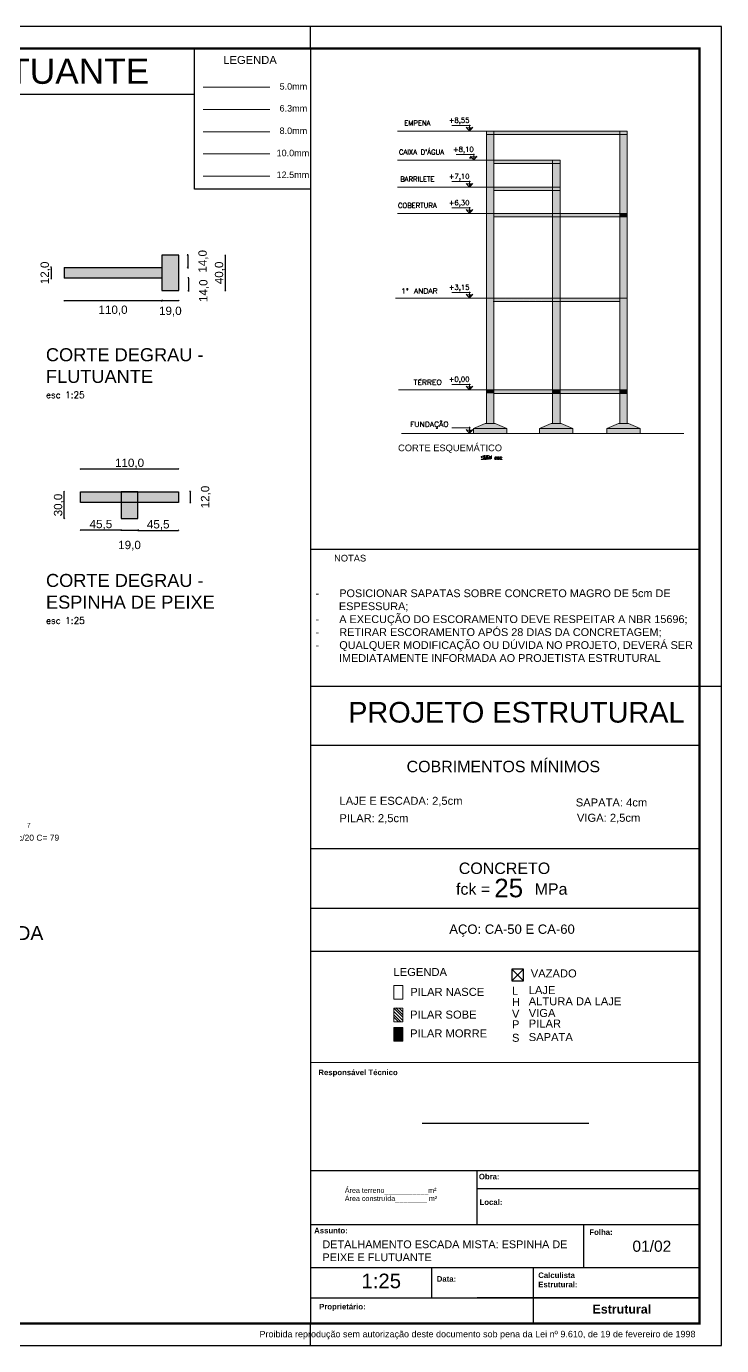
# Model space of a CAD drawing. Header units: millimetres. Extents: x 347 to 1066, y -69 to -9.
# Drawn here: x 580.4 to 611.7, y -68.2 to -8.8 of the extents above; entities that cross this region are included whole.
import ezdxf

# ---------------------------------------------------------------- set-up
doc = ezdxf.new("R2010")
doc.units = ezdxf.units.MM
for name, color, linetype, lineweight in [('ARM_LONGITUDINAL_Ø10', 33, 'Continuous', 9), ('ARM_LONGITUDINAL_Ø12_5', 34, 'Continuous', 9), ('ARM_LONGITUDINAL_Ø6_3', 31, 'Continuous', 9), ('ARM_LONGITUDINAL_Ø8', 32, 'Continuous', 9), ('ARM_TRANSVERSAL_Ø5', 120, 'Continuous', 9), ('G-ANNO-TEXT', 231, 'Continuous', 30)]:
    doc.layers.add(name, color=color, linetype=linetype, lineweight=lineweight)
for name, color, linetype in [('ARQ-FOLHA', 7, 'Continuous'), ('ARQ-TEXTO4', 1, 'Continuous'), ('Camada 1', 7, 'Continuous'), ('COTA CYPE', 31, 'Continuous'), ('PDF_0', 1, 'Continuous'), ('PDF_1', 7, 'Continuous'), ('PDF_3', 7, 'Continuous'), ('PDF_ARQ-NIVEL', 7, 'Continuous'), ('PDF_ARQ-TEXTO3', 7, 'Continuous'), ('PDF_ARQ-TEXTO4', 7, 'Continuous'), ('PDF_PILAR_BETAO', 7, 'Continuous'), ('PDF_REF_REFERENCIAS', 7, 'Continuous'), ('PDF_Text', 7, 'Continuous')]:
    doc.layers.add(name, color=color, linetype=linetype)
doc.styles.add('ARIAL', font='arial.ttf')
doc.styles.add('Arial_1', font='arial.ttf')
doc.styles.add('Arial_2', font='arial.ttf', dxfattribs={"height": 5})
doc.styles.add('Arial_3', font='arial.ttf', dxfattribs={"height": 2.3})
doc.styles.add('Arial_B', font='arialbd.ttf', dxfattribs={"height": 2.5})
doc.styles.add('Arial_B_1', font='arialbd.ttf', dxfattribs={"height": 4})
doc.styles.add('PDF Arial', font='arial.ttf')
doc.styles.add('ROMANS', font='romans.shx')
doc.styles.get("Standard").update_dxf_attribs({"font": 'arial.ttf'})
doc.styles.add('TQS_ARIAL', font='arial.ttf')
doc.dimstyles.new('Copy of 1-50', dxfattribs={"dimscale": 0.05, "dimtxt": 7.5, "dimasz": 0.8, "dimexe": 0.1, "dimexo": 0.2, "dimgap": 0.3, "dimtad": 1, "dimdec": 1, "dimlfac": 25, "dimzin": 1, "dimtxsty": 'Standard', "dimblk": 'OBLIQUE', "dimcen": 10, "dimdle": 0.1, "dimclrd": 7, "dimclre": 8, "dimclrt": 256, "dimadec": 0, "dimazin": 2, "dimtfac": 1, "dimtdec": 1, "dimtmove": 2, "dimatfit": 0, "dimldrblk": 'OBLIQUE', "dimfxl": 0, "dimlwd": -1, "dimlwe": -1, "dimarcsym": 0})

# ---------------------------------------------------------------- blocks, each defined once
blk = doc.blocks.new('FOLHA A1')
at = {"layer": 'ARQ-FOLHA'}
for p, q in [((841, 0), (0, 0)), ((656, -10), (656, 0)), ((841, -594), (841, 0)), ((831, -297), (841, -297)), ((656, -594), (656, -584)), ((0, -594), (841, -594))]:
    blk.add_line(p, q, dxfattribs=at)
at = {"layer": 'ARQ-FOLHA', "const_width": 1}
blk.add_lwpolyline([(25, -10), (25, -584), (831, -584), (831, -10), (25, -10)], dxfattribs=at)
blk = doc.blocks.new('_OBLIQUE')
at = {"color": 0, "linetype": 'ByBlock'}
blk.add_line((-0.5, -0.5), (0.5, 0.5), dxfattribs=at)
blk = doc.blocks.new('*D376')
at = {"layer": 'COTA CYPE', "color": 8}
for p, q in [((589.325, -19.075), (589.334, -19.075)), ((589.325, -20.675), (589.334, -20.675))]:
    blk.add_line(p, q, dxfattribs=at)
at = {"layer": 'COTA CYPE', "color": 7}
blk.add_line((589.329, -19.07), (589.329, -20.68), dxfattribs=at)
at = {"layer": 'Defpoints', "color": 0}
for p in [(587.243, -19.075), (587.243, -20.675), (589.329, -20.675)]:
    blk.add_point(p, dxfattribs=at)
at = {"layer": 'COTA CYPE', "color": 7, "xscale": 0.04000000000000001, "yscale": 0.04000000000000001, "zscale": 0.04000000000000001}
for p, rotation in [((589.329, -19.075), 90), ((589.329, -20.675), 270)]:
    blk.add_blockref('_OBLIQUE', p, dxfattribs=dict(at, rotation=rotation))
at = {"layer": 'COTA CYPE', "insert": (589.089, -19.875), "char_height": 0.375, "attachment_point": 5, "rotation": 90}
blk.add_mtext('40,0', dxfattribs=at)
blk = doc.blocks.new('*D377')
at = {"layer": 'COTA CYPE', "color": 7}
blk.add_line((586.478, -21.119), (587.248, -21.119), dxfattribs=at)
at = {"layer": 'COTA CYPE', "color": 8}
for p, q in [((586.483, -21.115), (586.483, -21.124)), ((587.243, -21.115), (587.243, -21.124))]:
    blk.add_line(p, q, dxfattribs=at)
at = {"layer": 'Defpoints', "color": 0}
for p in [(586.483, -20.675), (587.243, -20.675), (587.243, -21.119)]:
    blk.add_point(p, dxfattribs=at)
at = {"layer": 'COTA CYPE', "color": 7, "xscale": 0.04000000000000001, "yscale": 0.04000000000000001, "zscale": 0.04000000000000001, "rotation": 180}
blk.add_blockref('_OBLIQUE', (586.483, -21.119), dxfattribs=at)
at = {"layer": 'COTA CYPE', "color": 7, "xscale": 0.04000000000000001, "yscale": 0.04000000000000001, "zscale": 0.04000000000000001}
blk.add_blockref('_OBLIQUE', (587.243, -21.119), dxfattribs=at)
at = {"layer": 'COTA CYPE', "insert": (586.863, -21.617), "char_height": 0.375, "attachment_point": 5}
blk.add_mtext('19,0', dxfattribs=at)
blk = doc.blocks.new('*D378')
at = {"layer": 'COTA CYPE', "color": 7}
for p, q in [((581.496, -19.635), (581.496, -19.595)), ((581.496, -19.635), (581.496, -20.115)), ((581.496, -20.115), (581.496, -20.155))]:
    blk.add_line(p, q, dxfattribs=at)
at = {"layer": 'COTA CYPE', "color": 8}
for p, q in [((581.5, -19.635), (581.491, -19.635)), ((581.5, -20.115), (581.491, -20.115))]:
    blk.add_line(p, q, dxfattribs=at)
at = {"layer": 'Defpoints', "color": 0}
for p in [(581.496, -20.115), (582.083, -19.635), (582.083, -20.115)]:
    blk.add_point(p, dxfattribs=at)
at = {"layer": 'COTA CYPE', "color": 7, "xscale": 0.04000000000000001, "yscale": 0.04000000000000001, "zscale": 0.04000000000000001}
for p, rotation in [((581.496, -19.635), 270), ((581.496, -20.115), 90)]:
    blk.add_blockref('_OBLIQUE', p, dxfattribs=dict(at, rotation=rotation))
at = {"layer": 'COTA CYPE', "insert": (581.243, -19.875), "char_height": 0.375, "attachment_point": 5, "rotation": 90}
blk.add_mtext('12,0', dxfattribs=at)
blk = doc.blocks.new('*D379')
at = {"layer": 'COTA CYPE', "color": 7}
blk.add_line((586.488, -21.131), (582.078, -21.131), dxfattribs=at)
at = {"layer": 'COTA CYPE', "color": 8}
for p, q in [((582.083, -21.127), (582.083, -21.136)), ((586.483, -21.127), (586.483, -21.136))]:
    blk.add_line(p, q, dxfattribs=at)
at = {"layer": 'Defpoints', "color": 0}
for p in [(582.083, -20.115), (586.483, -20.675), (582.083, -21.131)]:
    blk.add_point(p, dxfattribs=at)
at = {"layer": 'COTA CYPE', "color": 7, "xscale": 0.04000000000000001, "yscale": 0.04000000000000001, "zscale": 0.04000000000000001, "rotation": 180}
blk.add_blockref('_OBLIQUE', (582.083, -21.131), dxfattribs=at)
at = {"layer": 'COTA CYPE', "color": 7, "xscale": 0.04000000000000001, "yscale": 0.04000000000000001, "zscale": 0.04000000000000001}
blk.add_blockref('_OBLIQUE', (586.483, -21.131), dxfattribs=at)
at = {"layer": 'COTA CYPE', "insert": (584.283, -21.569), "char_height": 0.375, "attachment_point": 5}
blk.add_mtext('110,0', dxfattribs=at)
blk = doc.blocks.new('*D380')
at = {"layer": 'COTA CYPE', "color": 8}
for p, q in [((587.64, -19.075), (587.649, -19.075)), ((587.64, -19.635), (587.649, -19.635))]:
    blk.add_line(p, q, dxfattribs=at)
at = {"layer": 'COTA CYPE', "color": 7}
for p, q in [((587.644, -19.075), (587.644, -19.035)), ((587.644, -19.075), (587.644, -19.635)), ((587.644, -19.635), (587.644, -19.675))]:
    blk.add_line(p, q, dxfattribs=at)
at = {"layer": 'Defpoints', "color": 0}
for p in [(586.483, -19.075), (586.483, -19.635), (587.644, -19.635)]:
    blk.add_point(p, dxfattribs=at)
at = {"layer": 'COTA CYPE', "color": 7, "xscale": 0.04000000000000001, "yscale": 0.04000000000000001, "zscale": 0.04000000000000001}
for p, rotation in [((587.644, -19.075), 270), ((587.644, -19.635), 90)]:
    blk.add_blockref('_OBLIQUE', p, dxfattribs=dict(at, rotation=rotation))
at = {"layer": 'COTA CYPE', "insert": (588.348, -19.355), "char_height": 0.375, "attachment_point": 5, "rotation": 90}
blk.add_mtext('14,0', dxfattribs=at)
blk = doc.blocks.new('*D381')
at = {"layer": 'COTA CYPE', "color": 8}
for p, q in [((587.676, -20.115), (587.685, -20.115)), ((587.676, -20.675), (587.685, -20.675))]:
    blk.add_line(p, q, dxfattribs=at)
at = {"layer": 'COTA CYPE', "color": 7}
for p, q in [((587.68, -20.115), (587.68, -20.075)), ((587.68, -20.115), (587.68, -20.675)), ((587.68, -20.675), (587.68, -20.715))]:
    blk.add_line(p, q, dxfattribs=at)
at = {"layer": 'Defpoints', "color": 0}
for p in [(586.483, -20.115), (586.483, -20.675), (587.68, -20.675)]:
    blk.add_point(p, dxfattribs=at)
at = {"layer": 'COTA CYPE', "color": 7, "xscale": 0.04000000000000001, "yscale": 0.04000000000000001, "zscale": 0.04000000000000001}
for p, rotation in [((587.68, -20.115), 270), ((587.68, -20.675), 90)]:
    blk.add_blockref('_OBLIQUE', p, dxfattribs=dict(at, rotation=rotation))
at = {"layer": 'COTA CYPE', "insert": (588.383, -20.68), "char_height": 0.375, "attachment_point": 5, "rotation": 90}
blk.add_mtext('14,0', dxfattribs=at)
blk = doc.blocks.new('*D382')
at = {"layer": 'COTA CYPE', "color": 7}
blk.add_line((582.821, -28.703), (587.231, -28.703), dxfattribs=at)
at = {"layer": 'COTA CYPE', "color": 8}
for p, q in [((582.826, -28.707), (582.826, -28.698)), ((587.226, -28.707), (587.226, -28.698))]:
    blk.add_line(p, q, dxfattribs=at)
at = {"layer": 'Defpoints', "color": 0}
for p in [(587.226, -28.703), (582.826, -29.727), (587.226, -29.727)]:
    blk.add_point(p, dxfattribs=at)
at = {"layer": 'COTA CYPE', "color": 7, "xscale": 0.04000000000000001, "yscale": 0.04000000000000001, "zscale": 0.04000000000000001, "rotation": 180}
blk.add_blockref('_OBLIQUE', (582.826, -28.703), dxfattribs=at)
at = {"layer": 'COTA CYPE', "color": 7, "xscale": 0.04000000000000001, "yscale": 0.04000000000000001, "zscale": 0.04000000000000001}
blk.add_blockref('_OBLIQUE', (587.226, -28.703), dxfattribs=at)
at = {"layer": 'COTA CYPE', "insert": (585.026, -28.463), "char_height": 0.375, "attachment_point": 5}
blk.add_mtext('110,0', dxfattribs=at)
blk = doc.blocks.new('*D383')
at = {"layer": 'COTA CYPE', "color": 7}
for p, q in [((587.759, -29.727), (587.759, -29.687)), ((587.759, -29.727), (587.759, -30.207)), ((587.759, -30.207), (587.759, -30.247))]:
    blk.add_line(p, q, dxfattribs=at)
at = {"layer": 'COTA CYPE', "color": 8}
for p, q in [((587.755, -29.727), (587.764, -29.727)), ((587.755, -30.207), (587.764, -30.207))]:
    blk.add_line(p, q, dxfattribs=at)
at = {"layer": 'Defpoints', "color": 0}
for p in [(587.226, -29.727), (587.226, -30.207), (587.759, -30.207)]:
    blk.add_point(p, dxfattribs=at)
at = {"layer": 'COTA CYPE', "color": 7, "xscale": 0.04000000000000001, "yscale": 0.04000000000000001, "zscale": 0.04000000000000001}
for p, rotation in [((587.759, -29.727), 270), ((587.759, -30.207), 90)]:
    blk.add_blockref('_OBLIQUE', p, dxfattribs=dict(at, rotation=rotation))
at = {"layer": 'COTA CYPE', "insert": (588.462, -29.967), "char_height": 0.375, "attachment_point": 5, "rotation": 90}
blk.add_mtext('12,0', dxfattribs=at)
blk = doc.blocks.new('*D384')
at = {"layer": 'COTA CYPE', "color": 8}
for p, q in [((582.087, -29.727), (582.078, -29.727)), ((582.087, -30.927), (582.078, -30.927))]:
    blk.add_line(p, q, dxfattribs=at)
at = {"layer": 'COTA CYPE', "color": 7}
blk.add_line((582.083, -30.932), (582.083, -29.722), dxfattribs=at)
at = {"layer": 'Defpoints', "color": 0}
for p in [(582.083, -29.727), (584.646, -29.727), (584.646, -30.927)]:
    blk.add_point(p, dxfattribs=at)
at = {"layer": 'COTA CYPE', "color": 7, "xscale": 0.04000000000000001, "yscale": 0.04000000000000001, "zscale": 0.04000000000000001}
for p, rotation in [((582.083, -29.727), 90), ((582.083, -30.927), 270)]:
    blk.add_blockref('_OBLIQUE', p, dxfattribs=dict(at, rotation=rotation))
at = {"layer": 'COTA CYPE', "insert": (581.843, -30.327), "char_height": 0.375, "attachment_point": 5, "rotation": 90}
blk.add_mtext('30,0', dxfattribs=at)
blk = doc.blocks.new('*D385')
at = {"layer": 'COTA CYPE', "color": 7}
for p, q in [((584.646, -31.456), (584.606, -31.456)), ((584.646, -31.456), (585.406, -31.456)), ((585.406, -31.456), (585.446, -31.456))]:
    blk.add_line(p, q, dxfattribs=at)
at = {"layer": 'COTA CYPE', "color": 8}
for p, q in [((584.646, -31.452), (584.646, -31.461)), ((585.406, -31.452), (585.406, -31.461))]:
    blk.add_line(p, q, dxfattribs=at)
at = {"layer": 'Defpoints', "color": 0}
for p in [(584.646, -30.927), (585.406, -30.927), (585.406, -31.456)]:
    blk.add_point(p, dxfattribs=at)
at = {"layer": 'COTA CYPE', "color": 7, "xscale": 0.04000000000000001, "yscale": 0.04000000000000001, "zscale": 0.04000000000000001}
blk.add_blockref('_OBLIQUE', (584.646, -31.456), dxfattribs=at)
at = {"layer": 'COTA CYPE', "color": 7, "xscale": 0.04000000000000001, "yscale": 0.04000000000000001, "zscale": 0.04000000000000001, "rotation": 180}
blk.add_blockref('_OBLIQUE', (585.406, -31.456), dxfattribs=at)
at = {"layer": 'COTA CYPE', "insert": (585.026, -32.16), "char_height": 0.375, "attachment_point": 5}
blk.add_mtext('19,0', dxfattribs=at)
blk = doc.blocks.new('*D386')
at = {"layer": 'COTA CYPE', "color": 7}
blk.add_line((585.401, -31.469), (587.231, -31.469), dxfattribs=at)
at = {"layer": 'COTA CYPE', "color": 8}
for p, q in [((585.406, -31.465), (585.406, -31.474)), ((587.226, -31.465), (587.226, -31.474))]:
    blk.add_line(p, q, dxfattribs=at)
at = {"layer": 'Defpoints', "color": 0}
for p in [(587.226, -30.207), (585.406, -30.927), (587.226, -31.469)]:
    blk.add_point(p, dxfattribs=at)
at = {"layer": 'COTA CYPE', "color": 7, "xscale": 0.04000000000000001, "yscale": 0.04000000000000001, "zscale": 0.04000000000000001, "rotation": 180}
blk.add_blockref('_OBLIQUE', (585.406, -31.469), dxfattribs=at)
at = {"layer": 'COTA CYPE', "color": 7, "xscale": 0.04000000000000001, "yscale": 0.04000000000000001, "zscale": 0.04000000000000001}
blk.add_blockref('_OBLIQUE', (587.226, -31.469), dxfattribs=at)
at = {"layer": 'COTA CYPE', "insert": (586.316, -31.229), "char_height": 0.375, "attachment_point": 5}
blk.add_mtext('45,5', dxfattribs=at)
blk = doc.blocks.new('*D387')
at = {"layer": 'COTA CYPE', "color": 7}
blk.add_line((584.651, -31.456), (582.821, -31.456), dxfattribs=at)
at = {"layer": 'COTA CYPE', "color": 8}
for p, q in [((582.826, -31.452), (582.826, -31.461)), ((584.646, -31.452), (584.646, -31.461))]:
    blk.add_line(p, q, dxfattribs=at)
at = {"layer": 'Defpoints', "color": 0}
for p in [(582.826, -30.207), (582.826, -31.456), (584.646, -30.927)]:
    blk.add_point(p, dxfattribs=at)
at = {"layer": 'COTA CYPE', "color": 7, "xscale": 0.04000000000000001, "yscale": 0.04000000000000001, "zscale": 0.04000000000000001, "rotation": 180}
blk.add_blockref('_OBLIQUE', (582.826, -31.456), dxfattribs=at)
at = {"layer": 'COTA CYPE', "color": 7, "xscale": 0.04000000000000001, "yscale": 0.04000000000000001, "zscale": 0.04000000000000001}
blk.add_blockref('_OBLIQUE', (584.646, -31.456), dxfattribs=at)
at = {"layer": 'COTA CYPE', "insert": (583.736, -31.217), "char_height": 0.375, "attachment_point": 5}
blk.add_mtext('45,5', dxfattribs=at)

msp = doc.modelspace()

# ---------------------------------------------------------------- hatches: boundary and pattern name
h = msp.add_hatch(color=256)
h.dxf.hatch_style = 1
h.paths.add_polyline_path([(584.6456, -29.7275), (582.8256, -29.7275), (582.8256, -30.2075), (584.6456, -30.2075)])
h.paths.add_polyline_path([(585.4056, -29.7275), (584.6456, -29.7275), (584.6456, -30.2075), (585.4056, -30.2075)])
h.paths.add_polyline_path([(587.2256, -29.7275), (585.4056, -29.7275), (585.4056, -30.2075), (587.2256, -30.2075)])
h.paths.add_polyline_path([(585.4056, -30.2075), (584.6456, -30.2075), (584.6456, -30.9275), (585.4056, -30.9275)])
at = {"layer": 'COTA CYPE'}
h = msp.add_hatch(color=7, dxfattribs=at)
h.dxf.hatch_style = 1
h.paths.add_polyline_path([(586.4835, -20.115), (586.4835, -19.635), (582.0835, -19.635), (582.0835, -20.115)])
h.paths.add_polyline_path([(587.2435, -19.075), (586.4835, -19.075), (586.4835, -20.675), (587.2435, -20.675)])
at = {"layer": 'PDF_0'}
h = msp.add_hatch(color=8, dxfattribs=at)
h.dxf.hatch_style = 1
h.paths.add_polyline_path([(601.4289, -13.4903), (601.0893, -13.4903), (601.0893, -13.6389), (601.4289, -13.6389)])
h.paths.add_polyline_path([(607.4308, -13.6389), (607.0912, -13.6389), (607.0912, -17.202), (607.4308, -17.202)])
h.paths.add_polyline_path([(604.4044, -14.9496), (604.0648, -14.9496), (604.0648, -16.0179), (604.4044, -16.0179)])
h.paths.add_polyline_path([(604.4044, -14.801), (604.0648, -14.801), (604.0648, -14.9496), (604.4044, -14.9496)])
h.paths.add_polyline_path([(607.4308, -13.4903), (607.0912, -13.4903), (607.0912, -13.6389), (607.4308, -13.6389)])
h = msp.add_hatch(color=8, dxfattribs=at)
h.dxf.hatch_style = 1
h.paths.add_polyline_path([(601.4289, -13.6389), (601.0893, -13.6389), (601.0893, -14.801), (601.4289, -14.801)])
h.paths.add_polyline_path([(601.4289, -14.801), (601.0893, -14.801), (601.0893, -16.0179), (601.4289, -16.0179)])
h = msp.add_hatch(color=8, dxfattribs=at)
h.dxf.hatch_style = 1
h.paths.add_polyline_path([(607.0912, -13.4903), (601.4289, -13.4903), (601.4289, -13.6389), (607.0912, -13.6389)])

# ---------------------------------------------------------------- linework, layer by layer
for p, q in [((593.179, -9.7761), (593.179, -67.1761)), ((530.079, -11.8348), (587.9527, -11.8348)), ((582.0835, -19.635), (586.4835, -19.635)), ((582.0835, -19.635), (582.0835, -20.115)), ((586.4835, -20.115), (582.0835, -20.115)), ((586.4835, -19.635), (586.4835, -20.115)), ((593.179, -32.3095), (610.679, -32.3095)), ((593.179, -48.4859), (610.679, -48.4859)), ((593.179, -50.4163), (610.679, -50.4163)), ((602.7608, -51.2213), (602.2358, -51.7463)), ((602.2358, -51.2213), (602.7608, -51.7463)), ((593.179, -55.4248), (610.679, -55.4146)), ((605.6959, -58.1719), (598.1959, -58.1719)), ((593.179, -60.2929), (610.679, -60.2929)), ((600.679, -62.7202), (600.679, -60.2929)), ((600.679, -61.098), (610.679, -61.098)), ((593.179, -62.7202), (610.679, -62.7202)), ((593.179, -62.7202), (610.679, -62.7202)), ((605.479, -64.6557), (605.479, -62.7202)), ((593.179, -64.6557), (610.679, -64.6557)), ((598.6345, -66.018), (598.6345, -64.6557)), ((603.206, -67.1761), (603.206, -64.6557)), ((593.179, -66.018), (610.679, -66.018)), ((610.679, -66.018), (600.679, -66.018)), ((610.679, -66.018), (600.679, -66.018))]:
    msp.add_line(p, q)
at = {"color": 8, "lineweight": 25}
for p, q in [((610.679, -67.1761), (610.679, -66.018)), ((600.679, -67.1761), (610.679, -67.1761))]:
    msp.add_line(p, q, dxfattribs=at)
for points in [[(587.9527, -9.7761), (593.179, -9.7761), (593.179, -16.1059), (587.9527, -16.1059)], [(586.4835, -19.075), (586.4835, -20.675), (587.2435, -20.675), (587.2435, -19.075)], [(587.2256, -29.7275), (587.2256, -30.2075), (582.8256, -30.2075), (582.8256, -29.7275)], [(584.6456, -29.7275), (584.6456, -30.9275), (585.4056, -30.9275), (585.4056, -29.7275)]]:
    msp.add_lwpolyline(points, close=True)
msp.add_lwpolyline([(602.2358, -51.7463), (602.7608, -51.7463), (602.7608, -51.2213), (602.2358, -51.2213), (602.2358, -51.7463)])
at = {"layer": 'ARM_LONGITUDINAL_Ø10'}
msp.add_line((588.3373, -14.5202), (591.3373, -14.5202), dxfattribs=at)
at = {"layer": 'ARM_LONGITUDINAL_Ø12_5'}
msp.add_line((588.3373, -15.5202), (591.3373, -15.5202), dxfattribs=at)
at = {"layer": 'ARM_LONGITUDINAL_Ø6_3'}
msp.add_line((588.3373, -12.5202), (591.3373, -12.5202), dxfattribs=at)
at = {"layer": 'ARM_LONGITUDINAL_Ø8'}
msp.add_line((588.3373, -13.5202), (591.3373, -13.5202), dxfattribs=at)
at = {"layer": 'ARM_TRANSVERSAL_Ø5'}
msp.add_line((588.3373, -11.5202), (591.3373, -11.5202), dxfattribs=at)
at = {"layer": 'Camada 1', "color": 0, "lineweight": 25}
for p, q in [((593.179, -38.4761), (610.679, -38.4761)), ((593.179, -41.1354), (610.679, -41.1354)), ((593.179, -45.7887), (610.679, -45.7887)), ((610.679, -67.1761), (610.679, -49.4629))]:
    msp.add_line(p, q, dxfattribs=at)
at = {"layer": 'PDF_0', "color": 7, "lineweight": 18}
for p, q in [((607.4308, -13.4903), (597.0866, -13.4903)), ((601.0893, -14.801), (601.0893, -13.4903)), ((601.4289, -16.0179), (601.4289, -13.4903)), ((607.4308, -17.202), (607.4308, -13.4903)), ((601.0893, -16.0179), (601.0893, -14.801)), ((604.0648, -16.1665), (604.0648, -14.801)), ((604.4044, -16.0179), (604.4044, -14.801)), ((607.4308, -17.202), (597.0866, -17.202)), ((607.4308, -26.6506), (607.4308, -17.202))]:
    msp.add_line(p, q, dxfattribs=at)
for points in [[(607.4308, -13.6389), (607.0912, -13.6389), (601.0893, -13.6389)], [(607.0912, -26.6506), (607.0912, -13.4903)], [(604.4044, -14.801), (597.0866, -14.801)], [(604.4044, -14.9496), (601.4289, -14.9496)], [(604.4044, -16.0179), (597.0866, -16.0179)], [(601.0893, -26.6506), (601.0893, -16.0179)], [(601.4289, -26.6506), (601.4289, -16.0349)], [(604.4044, -26.6506), (604.4044, -16.0179)], [(604.4044, -16.1665), (601.4289, -16.1665)], [(604.0648, -26.6506), (604.0648, -16.1665)], [(607.4308, -23.7019), (607.4308, -17.202)], [(607.4308, -17.3506), (607.0912, -17.3506), (601.4289, -17.3506)], [(607.3994, -21.0123), (597.0001, -21.0123)], [(607.0599, -21.1609), (607.0912, -21.1609), (601.3975, -21.1609)], [(607.4308, -25.148), (597.1333, -25.148)], [(607.4308, -25.3008), (601.4289, -25.3008)], [(602.0062, -26.8756), (601.4841, -26.6506), (601.2591, -26.6506), (601.0299, -26.6506), (600.5078, -26.8756)], [(604.9816, -26.8756), (604.4553, -26.6506), (604.2303, -26.6506), (604.0054, -26.6506), (603.4833, -26.8756)], [(608.0081, -26.8756), (607.486, -26.6506), (607.261, -26.6506), (607.0361, -26.6506), (606.5097, -26.8756)], [(609.9818, -27.1005), (597.2691, -27.1005)], [(600.5078, -27.1005), (600.5078, -26.8756), (602.0062, -26.8756), (602.0062, -27.1005)], [(603.4833, -27.1005), (603.4833, -26.8756), (604.9816, -26.8756), (604.9816, -27.1005)], [(606.5097, -27.1005), (606.5097, -26.8756), (608.0081, -26.8756), (608.0081, -27.1005)]]:
    msp.add_lwpolyline(points, dxfattribs=at)
at = {"layer": 'PDF_0', "color": 8}
for points in [[(604.0648, -14.801), (601.0893, -14.801), (604.0648, -14.9496)], [(601.4289, -14.801), (604.0648, -14.9496), (601.4289, -14.9496)], [(601.4289, -16.0179), (601.0893, -16.0179), (601.4289, -17.202)], [(601.0893, -16.0179), (601.4289, -17.202), (601.0893, -17.202)], [(604.0648, -16.0179), (601.0893, -16.0179), (604.0648, -16.1665)], [(601.4289, -15.4787), (601.5987, -15.4787), (601.5987, -15.4787)], [(601.4289, -16.0179), (604.0648, -16.1665), (601.4289, -16.1665)], [(604.4044, -16.0179), (604.0648, -16.0179), (604.4044, -17.3506)], [(604.0648, -16.0179), (604.4044, -17.3506), (604.0648, -17.3506)], [(601.4289, -17.202), (601.0893, -17.202), (601.4289, -21.4)], [(601.0893, -17.202), (601.4289, -21.4), (601.0893, -21.4)], [(604.0648, -17.202), (601.4289, -17.202), (604.0648, -17.3506)], [(601.4289, -17.202), (604.0648, -17.3506), (601.4289, -17.3506)], [(607.0912, -17.202), (604.4044, -17.202), (607.0912, -17.3506)], [(604.4044, -17.202), (607.0912, -17.3506), (604.4044, -17.3506)], [(607.4308, -17.202), (607.0912, -17.202), (607.4308, -17.3506)], [(607.0912, -17.202), (607.4308, -17.3506), (607.0912, -17.3506)], [(607.4308, -17.202), (607.0912, -17.202), (607.4308, -21.4)], [(607.0912, -17.202), (607.4308, -21.4), (607.0912, -21.4)], [(604.4044, -17.3506), (604.0648, -17.3506), (604.4044, -21.4)], [(604.0648, -17.3506), (604.4044, -21.4), (604.0648, -21.4)], [(604.0648, -21.0123), (601.3975, -21.0123), (604.0648, -21.1609)], [(601.3975, -21.0123), (604.0334, -21.1609), (601.3975, -21.1609)], [(607.0853, -21.0123), (604.3985, -21.0123), (607.0853, -21.1609)], [(604.3985, -21.0123), (607.0853, -21.1609), (604.3985, -21.1609)], [(601.4289, -21.4), (601.0753, -21.4), (601.4289, -25.148)], [(601.0893, -21.5485), (601.4289, -25.148), (601.0893, -25.148)], [(604.4044, -21.4), (604.0648, -21.4), (604.4044, -25.148)], [(604.0714, -21.4723), (604.4044, -25.148), (604.0648, -25.148)], [(607.4308, -21.4), (607.0912, -21.4), (607.4308, -25.148)], [(607.094, -21.4309), (607.4308, -25.148), (607.0912, -25.148)], [(601.4289, -25.148), (601.0893, -25.148), (601.4289, -25.3008)], [(601.0893, -25.148), (601.4289, -25.3008), (601.0893, -25.3008)], [(601.4289, -25.3008), (601.0893, -25.3008), (601.4289, -26.6506)], [(601.0893, -25.3008), (601.4289, -26.6506), (601.0893, -26.6506)], [(604.0648, -25.148), (601.4289, -25.148), (604.0648, -25.3008)], [(601.4289, -25.148), (604.0648, -25.3008), (601.4289, -25.3008)], [(604.4044, -25.148), (604.0648, -25.148), (604.4044, -25.3008)], [(604.0648, -25.148), (604.4044, -25.3008), (604.0648, -25.3008)], [(604.4044, -25.3008), (604.0648, -25.3008), (604.4044, -26.6506)], [(604.0648, -25.3008), (604.4044, -26.6506), (604.0648, -26.6506)], [(607.0912, -25.148), (604.4044, -25.148), (607.0912, -25.3008)], [(604.4044, -25.148), (607.0912, -25.3008), (604.4044, -25.3008)], [(607.4308, -25.148), (607.0912, -25.148), (607.4308, -25.3008)], [(607.0912, -25.148), (607.4308, -25.3008), (607.0912, -25.3008)], [(607.4308, -25.3008), (607.0912, -25.3008), (607.4308, -26.6506)], [(607.0912, -25.3008), (607.4308, -26.6506), (607.0912, -26.6506)], [(601.0299, -26.6506), (602.0062, -26.8756), (600.5078, -26.8756)], [(601.4841, -26.6506), (601.0299, -26.6506), (602.0062, -26.8756)], [(604.0054, -26.6506), (604.9816, -26.8756), (603.4833, -26.8756)], [(604.4553, -26.6506), (604.0054, -26.6506), (604.9816, -26.8756)], [(607.0361, -26.6506), (608.0081, -26.8756), (606.5097, -26.8756)], [(607.486, -26.6506), (607.0361, -26.6506), (608.0081, -26.8756)], [(602.0062, -26.8756), (600.5078, -26.8756), (602.0062, -27.1005)], [(600.5078, -26.8756), (602.0062, -27.1005), (600.5078, -27.1005)], [(604.9816, -26.8756), (603.4833, -26.8756), (604.9816, -27.1005)], [(603.4833, -26.8756), (604.9816, -27.1005), (603.4833, -27.1005)], [(608.0081, -26.8756), (606.5097, -26.8756), (608.0081, -27.1005)], [(606.5097, -26.8756), (608.0081, -27.1005), (606.5097, -27.1005)]]:
    msp.add_solid(points, dxfattribs=at)
at = {"layer": 'PDF_1', "lineweight": 18}
msp.add_lwpolyline([(596.9271, -52.9755), (597.3303, -52.9755), (597.3303, -53.591), (596.9271, -53.591)], close=True, dxfattribs=at)
for points in [[(597.3303, -53.3873), (596.9271, -52.9798)], [(597.3303, -53.5358), (596.9271, -53.1283)], [(597.237, -53.591), (596.9271, -53.2769)], [(597.1287, -53.591), (596.9271, -53.3821)], [(597.3303, -53.2812), (597.0205, -52.9713)], [(597.3303, -53.1411), (597.169, -52.9798)]]:
    msp.add_lwpolyline(points, dxfattribs=at)
at = {"layer": 'PDF_1'}
for points in [[(596.9271, -53.8457), (597.3303, -54.4654), (596.9271, -54.4654)], [(596.9271, -53.8457), (597.3303, -53.8457), (597.3303, -54.4654)]]:
    msp.add_solid(points, dxfattribs=at)
at = {"layer": 'PDF_3', "lineweight": 18}
msp.add_lwpolyline([(596.9271, -53.8457), (597.3303, -53.8457), (597.3303, -54.4654), (596.9271, -54.4654)], close=True, dxfattribs=at)
at = {"layer": 'PDF_ARQ-NIVEL', "lineweight": 18}
for points in [[(600.3677, -13.2399), (599.5358, -13.2399)], [(600.4823, -13.3375), (600.1725, -13.3375)], [(600.1852, -13.3163), (600.3295, -13.4903), (600.4738, -13.3163)], [(600.3295, -13.4903), (600.3295, -13.2017)], [(600.3295, -13.346), (600.4441, -13.346)], [(600.3295, -13.3587), (600.4356, -13.3587)], [(600.3295, -13.3672), (600.4271, -13.3672)], [(600.3295, -13.3757), (600.4229, -13.3757)], [(600.3295, -13.3842), (600.4144, -13.3842)], [(600.3295, -13.3927), (600.4059, -13.3927)], [(600.3295, -13.4054), (600.3974, -13.4054)], [(600.3295, -13.4139), (600.3889, -13.4139)], [(600.3295, -13.4224), (600.3805, -13.4224)], [(600.3295, -13.4309), (600.3762, -13.4309)], [(600.3295, -13.4394), (600.3677, -13.4394)], [(600.3295, -13.4521), (600.3592, -13.4521)], [(600.3295, -13.4606), (600.3507, -13.4606)], [(600.3295, -13.4691), (600.3423, -13.4691)], [(600.3295, -13.4776), (600.3338, -13.4776)], [(600.5578, -14.5506), (599.7259, -14.5506)], [(600.3295, -14.6779), (600.4271, -14.6779)], [(600.3295, -14.6864), (600.4229, -14.6864)], [(600.3295, -14.6949), (600.4144, -14.6949)], [(600.3295, -14.7034), (600.4059, -14.7034)], [(600.3295, -14.7161), (600.3974, -14.7161)], [(600.6725, -14.6482), (600.3626, -14.6482)], [(600.3753, -14.627), (600.5196, -14.801), (600.664, -14.627)], [(600.5196, -14.801), (600.5196, -14.5124)], [(600.5196, -14.6567), (600.6343, -14.6567)], [(600.5196, -14.6694), (600.6258, -14.6694)], [(600.3677, -15.7675), (599.5358, -15.7675)], [(600.4823, -15.8651), (600.1725, -15.8651)], [(600.1852, -15.8439), (600.3295, -16.0179), (600.4738, -15.8439)], [(600.3295, -16.0179), (600.3295, -15.7293)], [(600.3295, -15.8736), (600.4441, -15.8736)], [(600.3295, -15.8863), (600.4356, -15.8863)], [(600.3295, -15.8948), (600.4271, -15.8948)], [(600.3295, -15.9033), (600.4229, -15.9033)], [(600.3295, -15.9118), (600.4144, -15.9118)], [(600.3295, -15.9203), (600.4059, -15.9203)], [(600.3295, -15.933), (600.3974, -15.933)], [(600.3295, -15.9415), (600.3889, -15.9415)], [(600.3295, -15.95), (600.3805, -15.95)], [(600.3295, -15.9585), (600.3762, -15.9585)], [(600.3295, -15.967), (600.3677, -15.967)], [(600.3295, -15.9797), (600.3592, -15.9797)], [(600.3295, -15.9882), (600.3507, -15.9882)], [(600.3295, -15.9967), (600.3423, -15.9967)], [(600.3295, -16.0052), (600.3338, -16.0052)], [(600.3677, -16.9516), (599.5358, -16.9516)], [(600.4823, -17.0492), (600.1725, -17.0492)], [(600.1852, -17.028), (600.3295, -17.202), (600.4738, -17.028)], [(600.3295, -17.202), (600.3295, -16.9134)], [(600.3295, -17.0577), (600.4441, -17.0577)], [(600.3295, -17.0704), (600.4356, -17.0704)], [(600.3295, -17.0789), (600.4271, -17.0789)], [(600.3295, -17.0874), (600.4229, -17.0874)], [(600.3295, -17.0959), (600.4144, -17.0959)], [(600.3295, -17.1044), (600.4059, -17.1044)], [(600.3295, -17.1171), (600.3974, -17.1171)], [(600.3295, -17.1256), (600.3889, -17.1256)], [(600.3295, -17.1341), (600.3805, -17.1341)], [(600.3295, -17.1426), (600.3762, -17.1426)], [(600.3295, -17.1511), (600.3677, -17.1511)], [(600.3295, -17.1638), (600.3592, -17.1638)], [(600.3295, -17.1723), (600.3507, -17.1723)], [(600.3295, -17.1808), (600.3423, -17.1808)], [(600.3295, -17.1893), (600.3338, -17.1893)], [(600.3677, -20.7619), (599.5358, -20.7619)], [(600.3295, -21.0123), (600.3295, -20.7237)], [(600.4823, -20.8637), (600.1725, -20.8637)], [(600.1852, -20.8383), (600.3295, -21.0123), (600.4738, -20.8383)], [(600.3295, -20.8722), (600.4441, -20.8722)], [(600.3295, -20.8807), (600.4356, -20.8807)], [(600.3295, -20.8892), (600.4271, -20.8892)], [(600.3295, -20.9019), (600.4229, -20.9019)], [(600.3295, -20.9104), (600.4144, -20.9104)], [(600.3295, -20.9189), (600.4059, -20.9189)], [(600.3295, -20.9274), (600.3974, -20.9274)], [(600.3295, -20.9359), (600.3889, -20.9359)], [(600.3295, -20.9486), (600.3805, -20.9486)], [(600.3295, -20.9571), (600.3762, -20.9571)], [(600.3295, -20.9656), (600.3677, -20.9656)], [(600.3295, -20.9741), (600.3592, -20.9741)], [(600.3295, -20.9826), (600.3507, -20.9826)], [(600.3295, -20.9953), (600.3423, -20.9953)], [(600.3295, -21.0038), (600.3338, -21.0038)], [(600.3677, -24.9018), (599.5358, -24.9018)], [(600.3295, -25.148), (600.3295, -24.8636)], [(600.4823, -24.9994), (600.1725, -24.9994)], [(600.1852, -24.9782), (600.3295, -25.148), (600.4738, -24.9782)], [(600.3295, -25.0079), (600.4441, -25.0079)], [(600.3295, -25.0207), (600.4356, -25.0207)], [(600.3295, -25.0291), (600.4271, -25.0291)], [(600.3295, -25.0376), (600.4229, -25.0376)], [(600.3295, -25.0461), (600.4144, -25.0461)], [(600.3295, -25.0546), (600.4059, -25.0546)], [(600.3295, -25.0673), (600.3974, -25.0673)], [(600.3295, -25.0758), (600.3889, -25.0758)], [(600.3295, -25.0843), (600.3805, -25.0843)], [(600.3295, -25.0928), (600.3762, -25.0928)], [(600.3295, -25.1013), (600.3677, -25.1013)], [(600.3295, -25.114), (600.3592, -25.114)], [(600.3295, -25.1225), (600.3507, -25.1225)], [(600.3295, -25.131), (600.3423, -25.131)], [(600.3295, -25.1395), (600.3338, -25.1395)], [(600.3677, -26.8501), (599.5358, -26.8501)], [(600.4823, -26.952), (600.1725, -26.952)], [(600.1852, -26.9265), (600.3295, -27.1005), (600.4738, -26.9265)], [(600.3295, -27.1005), (600.3295, -26.8119)], [(600.3295, -26.9605), (600.4441, -26.9605)], [(600.3295, -26.9689), (600.4356, -26.9689)], [(600.3295, -26.9774), (600.4271, -26.9774)], [(600.3295, -26.9859), (600.4229, -26.9859)], [(600.3295, -26.9987), (600.4144, -26.9987)], [(600.3295, -27.0071), (600.4059, -27.0071)], [(600.3295, -27.0156), (600.3974, -27.0156)], [(600.3295, -27.0241), (600.3889, -27.0241)], [(600.3295, -27.0326), (600.3805, -27.0326)], [(600.3295, -27.0453), (600.3762, -27.0453)], [(600.3295, -27.0538), (600.3677, -27.0538)], [(600.3295, -27.0623), (600.3592, -27.0623)], [(600.3295, -27.0708), (600.3507, -27.0708)], [(600.3295, -27.0793), (600.3423, -27.0793)], [(600.3295, -27.092), (600.3338, -27.092)]]:
    msp.add_lwpolyline(points, dxfattribs=at)
at = {"layer": 'PDF_ARQ-TEXTO3', "lineweight": 18}
for points in [[(597.3116, -20.6176), (597.3328, -20.6091), (597.3668, -20.5751), (597.3668, -20.8001)], [(597.5068, -20.6515), (597.5578, -20.6515)], [(597.8379, -20.8001), (597.9228, -20.5751), (598.0077, -20.8001)], [(597.8676, -20.7279), (597.978, -20.7279)], [(598.0629, -20.8001), (598.0629, -20.5751), (598.2114, -20.8001), (598.2114, -20.5751)], [(598.4916, -20.8001), (598.5765, -20.5751), (598.6614, -20.8001)], [(598.5213, -20.7279), (598.6317, -20.7279)], [(598.7166, -20.8001), (598.7166, -20.5751), (598.8142, -20.5751), (598.8439, -20.5878), (598.8566, -20.5963), (598.8651, -20.6176), (598.8651, -20.6388), (598.8566, -20.6642), (598.8439, -20.6727), (598.8142, -20.6855), (598.7166, -20.6855)], [(598.793, -20.6855), (598.8651, -20.8001)], [(597.8252, -24.6896), (597.9737, -24.6896)], [(597.9016, -24.6896), (597.9016, -24.9145)], [(598.169, -24.7108), (598.0289, -24.7108), (598.0289, -24.9145), (598.169, -24.9145)], [(598.0289, -24.8084), (598.1138, -24.8084)], [(598.0502, -24.6896), (598.1478, -24.6471)], [(598.2327, -24.9145), (598.2327, -24.6896), (598.3303, -24.6896), (598.36, -24.6981), (598.3727, -24.7108), (598.3812, -24.732), (598.3812, -24.7532), (598.3727, -24.7745), (598.36, -24.7872), (598.3303, -24.7957), (598.2327, -24.7957)], [(598.3091, -24.7957), (598.3812, -24.9145)], [(598.4576, -24.9145), (598.4576, -24.6896), (598.5553, -24.6896), (598.585, -24.6981), (598.5977, -24.7108), (598.6062, -24.732), (598.6062, -24.7532), (598.5977, -24.7745), (598.585, -24.7872), (598.5553, -24.7957), (598.4576, -24.7957)], [(598.534, -24.7957), (598.6062, -24.9145)], [(598.8227, -24.9145), (598.6826, -24.9145), (598.6826, -24.6896), (598.8227, -24.6896)], [(598.6826, -24.7957), (598.7675, -24.7957)], [(597.6978, -26.8034), (597.6978, -26.5784), (597.8337, -26.5784)], [(597.6978, -26.6846), (597.7827, -26.6846)], [(597.8889, -26.5784), (597.8889, -26.7397), (597.9016, -26.7694), (597.9228, -26.7907), (597.9525, -26.8034), (597.9737, -26.8034), (598.0077, -26.7907), (598.0289, -26.7694), (598.0374, -26.7397), (598.0374, -26.5784)], [(598.1266, -26.8034), (598.1266, -26.5784), (598.2751, -26.8034), (598.2751, -26.5784)], [(598.5553, -26.8034), (598.6402, -26.5784), (598.725, -26.8034)], [(598.585, -26.727), (598.6911, -26.727)], [(598.9288, -26.6294), (598.9161, -26.6082), (598.8948, -26.5869), (598.8736, -26.5784), (598.8312, -26.5784), (598.8099, -26.5869), (598.7887, -26.6082), (598.7802, -26.6294), (598.7675, -26.6633), (598.7675, -26.7185), (598.7802, -26.7482), (598.7887, -26.7694), (598.8099, -26.7907), (598.8312, -26.8034), (598.8736, -26.8034), (598.8948, -26.7907), (598.9161, -26.7694), (598.9288, -26.7482)], [(598.9712, -26.8034), (599.0561, -26.5784), (599.141, -26.8034)], [(599.0052, -26.5657), (599.0137, -26.5445)], [(599.0052, -26.727), (599.1113, -26.727)], [(599.0434, -26.5445), (599.0561, -26.5572)], [(599.0858, -26.5572), (599.0943, -26.536)], [(598.8312, -26.8671), (598.8439, -26.8756), (598.8736, -26.8756), (598.8863, -26.8671), (598.8863, -26.8459), (598.8736, -26.8331), (598.8524, -26.8331), (598.8524, -26.8034)]]:
    msp.add_lwpolyline(points, dxfattribs=at)
for points in [[(597.5365, -20.5751), (597.5281, -20.5751), (597.5153, -20.5836), (597.5111, -20.5878), (597.5068, -20.6048), (597.5068, -20.6133), (597.5111, -20.6303), (597.5153, -20.6345), (597.5281, -20.6388), (597.5365, -20.6388), (597.5493, -20.6345), (597.5535, -20.6303), (597.5578, -20.6133), (597.5578, -20.6048), (597.5535, -20.5878), (597.5493, -20.5836)], [(598.2963, -20.8001), (598.2963, -20.5751), (598.3727, -20.5751), (598.4067, -20.5878), (598.4279, -20.6091), (598.4364, -20.6303), (598.4491, -20.6642), (598.4491, -20.7152), (598.4364, -20.7491), (598.4279, -20.7704), (598.4067, -20.7916), (598.3727, -20.8001)], [(598.9415, -24.6896), (598.9161, -24.6981), (598.8948, -24.7193), (598.8863, -24.7405), (598.8736, -24.7745), (598.8736, -24.8296), (598.8863, -24.8594), (598.8948, -24.8806), (598.9161, -24.9018), (598.9415, -24.9145), (598.984, -24.9145), (599.0052, -24.9018), (599.0264, -24.8806), (599.0349, -24.8594), (599.0476, -24.8296), (599.0476, -24.7745), (599.0349, -24.7405), (599.0264, -24.7193), (599.0052, -24.6981), (598.984, -24.6896)], [(598.36, -26.8034), (598.36, -26.5784), (598.4364, -26.5784), (598.4661, -26.5869), (598.4873, -26.6082), (598.5001, -26.6294), (598.5086, -26.6633), (598.5086, -26.7185), (598.5001, -26.7482), (598.4873, -26.7694), (598.4661, -26.7907), (598.4364, -26.8034)], [(599.2514, -26.5784), (599.2302, -26.5869), (599.2047, -26.6082), (599.1962, -26.6294), (599.1835, -26.6633), (599.1835, -26.7185), (599.1962, -26.7482), (599.2047, -26.7694), (599.2302, -26.7907), (599.2514, -26.8034), (599.2938, -26.8034), (599.3151, -26.7907), (599.3363, -26.7694), (599.3448, -26.7482), (599.3575, -26.7185), (599.3575, -26.6633), (599.3448, -26.6294), (599.3363, -26.6082), (599.3151, -26.5869), (599.2938, -26.5784)]]:
    msp.add_lwpolyline(points, close=True, dxfattribs=at)
for centre, start, end in [((599.0328, -26.5593), 44.985157, 135.014843), ((599.071, -26.5381), 224.985157, 315.014843)]:
    msp.add_arc(centre, 0.0233, start, end, dxfattribs=at)
at = {"layer": 'PDF_ARQ-TEXTO4', "lineweight": 18}
for points in [[(600.9577, -28.1532), (600.945, -28.1362), (600.9238, -28.1277), (600.8941, -28.1277), (600.8728, -28.1362), (600.8559, -28.1532), (600.8559, -28.1659), (600.8643, -28.1787), (600.8728, -28.1872), (600.8856, -28.1956), (600.928, -28.2084), (600.945, -28.2169), (600.9492, -28.2211), (600.9577, -28.2381), (600.9577, -28.2593), (600.945, -28.2721), (600.9238, -28.2805), (600.8941, -28.2805), (600.8728, -28.2721), (600.8559, -28.2593)], [(601.102, -28.2805), (601.0087, -28.2805), (601.0087, -28.1277), (601.102, -28.1277)], [(601.0087, -28.1999), (601.0638, -28.1999)], [(601.1445, -28.2805), (601.1445, -28.1277), (601.1997, -28.2805), (601.2591, -28.1277), (601.2591, -28.2805)], [(601.4586, -28.2211), (601.5435, -28.2211), (601.5435, -28.2084), (601.535, -28.1956), (601.5308, -28.1872), (601.5138, -28.1787), (601.4926, -28.1787), (601.4798, -28.1872), (601.4671, -28.1999), (601.4586, -28.2211), (601.4586, -28.2381), (601.4671, -28.2593), (601.4798, -28.2721), (601.4926, -28.2805), (601.5138, -28.2805), (601.5308, -28.2721), (601.5435, -28.2593)], [(601.6666, -28.1999), (601.6581, -28.1872), (601.6369, -28.1787), (601.6156, -28.1787), (601.5944, -28.1872), (601.5859, -28.1999), (601.5944, -28.2169), (601.6072, -28.2211), (601.6454, -28.2296), (601.6581, -28.2381), (601.6666, -28.2508), (601.6666, -28.2593), (601.6581, -28.2721), (601.6369, -28.2805), (601.6156, -28.2805), (601.5944, -28.2721), (601.5859, -28.2593)], [(601.7939, -28.1999), (601.7812, -28.1872), (601.7642, -28.1787), (601.743, -28.1787), (601.7303, -28.1872), (601.7133, -28.1999), (601.709, -28.2211), (601.709, -28.2381), (601.7133, -28.2593), (601.7303, -28.2721), (601.743, -28.2805), (601.7642, -28.2805), (601.7812, -28.2721), (601.7939, -28.2593)]]:
    msp.add_lwpolyline(points, dxfattribs=at)
at = {"layer": 'PDF_PILAR_BETAO', "lineweight": 18}
msp.add_lwpolyline([(596.9271, -51.9611), (597.3303, -51.9611), (597.3303, -52.5765), (596.9271, -52.5765)], close=True, dxfattribs=at)
at = {"layer": 'PDF_REF_REFERENCIAS', "color": 1, "lineweight": 18}
msp.add_lwpolyline([(601.4289, -23.4968), (601.4289, -23.4968)], dxfattribs=at)

# ---------------------------------------------------------------- block references
at = {"layer": 'ARQ-FOLHA', "xscale": 0.1, "yscale": 0.1, "zscale": 0.1}
msp.add_blockref('FOLHA A1', (527.579, -8.7761), dxfattribs=at)

# ---------------------------------------------------------------- texts
for s, width, gutter_width, heights, insert, char_height, attachment_point in [('DETALHAMENTO ESCADA MISTA: ESPINHA DE PEIXE/FLUTUANTE', 52.717388, 40.5903, [6.3938], (535.1933, -10.2261), 1.136529, 1), ('5.0mm', 9.857874, 10.4163, [1.6408], (591.7798, -11.334), 0.29166, 1), ('6.3mm', 9.857874, 10.4163, [1.6408], (591.7798, -12.3192), 0.29166, 1), ('8.0mm', 9.857874, 10.4163, [1.6408], (591.7798, -13.3294), 0.29166, 1), ('10.0mm', 9.857874, 10.4163, [1.6408], (591.6447, -14.3307), 0.29166, 1), ('12.5mm', 9.857874, 10.4163, [1.6408], (591.6447, -15.3116), 0.29166, 1), ('{\\W2.576449; }-{\\W6.644991; }POSICIONAR SAPATAS SOBRE CONCRETO MAGRO DE 5cm DE \\P{\\W5.1529;  }ESPESSURA;\\P{\\W2.576449; }-{\\W6.644991; }A EXECUÇÃO DO ESCORAMENTO DEVE RESPEITAR A NBR 15696;\\P{\\W2.576449; }-{\\W6.644991; }RETIRAR ESCORAMENTO APÓS 28 DIAS DA CONCRETAGEM;\\P{\\W2.576449; }-{\\W6.644991; }QUALQUER MODIFICAÇÃO OU DÚVIDA NO PROJETO, DEVERÁ SER \\P{\\W5.1529;  }IMEDIATAMENTE INFORMADA AO PROJETISTA ESTRUTURAL', 18.202165, 12.5, [7.5558], (593.0528, -34.1252), 0.35, 1), ('{\\C2;7}', 1.972312, 27.1093, [0], (580.5722, -44.8596), 0.21687, 9), ('DETALHAMENTO ESCADA MISTA: ESPINHA DE PEIXE E FLUTUANTE', 11.829823, 12.5, [1.969], (593.7087, -63.4388), 0.35, 1)]:
    msp.add_mtext_dynamic_manual_height_columns(s, width=width, gutter_width=gutter_width, heights=heights, dxfattribs=dict(insert=insert, char_height=char_height, attachment_point=attachment_point))
at = {"insert": (580.0119, -45.1754), "char_height": 0.272691, "attachment_point": 2, "rotation": 0.230905}
msp.add_mtext_dynamic_manual_height_columns('{\\C2;6 N8 %%C6.3 c/20 C= 79 }', width=9.1655, gutter_width=1.3635, heights=[0.3093], dxfattribs=at)
at = {"layer": 'ARQ-TEXTO4', "color": 31, "attachment_point": 1, "style": 'ROMANS'}
for s, insert, char_height, width in [('{\\fArial|b0|i0|c0|p34;\\H2x;\\C4;CORTE DEGRAU - \\PFLUTUANTE\\P\\Fromans|c0;\\H0.50002x;\\C2;esc 1:25}', (581.2614, -23.2667), 0.293074, 22.28175), ('{\\fArial|b0|i0|c0|p34;\\H2x;\\C4;CORTE DEGRAU - \\PESPINHA DE PEIXE\\P\\Fromans|c0;\\H0.50002x;\\C2;esc 1:25}', (581.266, -33.4295), 0.293074, 22.28175), ('{\\fArial|b0|i0|c0|p34;\\H2x;\\C4;ARMAÇÃO - DEGRAU ESCADA \\PESPINHA DE PEIXE (x9) \\P\\Fromans|c0;\\H0.50002x;\\C2;esc 1:25}', (568.3176, -49.2854), 0.314266, 23.892944)]:
    msp.add_mtext(s, dxfattribs=dict(at, insert=insert, char_height=char_height, width=width))
at = {"layer": 'ARQ-TEXTO4', "insert": (601.7932, -27.6044), "char_height": 0.15, "width": 5.531989, "attachment_point": 3, "style": 'ROMANS'}
msp.add_mtext('{\\fArial|b0|i0|c0|p34;\\H2x;\\C4;CORTE ESQUEMÁTICO \\P\\Fromans|c0;\\H0.50002x;\\C2;SEM esc}', dxfattribs=at)
at = {"layer": 'Camada 1', "color": 0, "lineweight": 25, "style": 'TQS_ARIAL'}
for s, height, p in [('LEGENDA', 0.36043, (589.2476, -10.4679)), ('PROJETO ESTRUTURAL', 0.928807, (594.8705, -40.1235)), ('COBRIMENTOS MÍNIMOS', 0.514893, (597.498, -42.3584)), ('LAJE E ESCADA: 2,5cm', 0.360425, (594.4773, -43.8266)), ('SAPATA: 4cm', 0.360425, (605.1135, -43.9)), ('PILAR: 2,5cm', 0.360425, (594.4729, -44.6076)), ('VIGA: 2,5cm', 0.360425, (605.166, -44.5894)), ('CONCRETO', 0.51489, (599.8481, -46.941)), ('AÇO: CA-50 E CA-60', 0.420812, (599.4186, -49.6351)), ('LEGENDA', 0.36043, (596.9097, -51.5335)), ('VAZADO', 0.36043, (603.0866, -51.5974)), ('PILAR NASCE', 0.360425, (597.6643, -52.4294)), ('L', 0.3604, (602.2418, -52.3813)), ('LAJE', 0.36043, (602.9958, -52.348)), ('H', 0.3604, (602.2418, -52.8857)), ('ALTURA DA LAJE', 0.360425, (602.9958, -52.8524)), ('PILAR SOBE', 0.36043, (597.6559, -53.4518)), ('V', 0.3604, (602.2418, -53.4125)), ('VIGA', 0.36043, (602.9958, -53.3793)), ('PILAR MORRE', 0.360425, (597.6559, -54.2979)), ('P', 0.3604, (602.2418, -53.888)), ('PILAR', 0.36043, (602.9958, -53.8547)), ('S', 0.3604, (602.2418, -54.4958)), ('SAPATA', 0.36043, (602.9958, -54.4625))]:
    msp.add_text(s, height=height, dxfattribs=at).set_placement(p)
at = {"layer": 'COTA CYPE', "lineweight": 25, "style": 'TQS_ARIAL'}
for s, height, p in [('fck =          MPa', 0.514893, (599.7234, -47.8748)), ('25', 0.83413, (601.4468, -47.9891))]:
    msp.add_text(s, height=height, dxfattribs=at).set_placement(p)
at = {"layer": 'G-ANNO-TEXT', "color": 7, "attachment_point": 1}
for s, insert, char_height, width, style in [('Responsável Técnico ', (593.5277, -55.7482), 0.25, 4.417298, 'Arial_B'), ('Obra:', (600.7522, -60.4403), 0.25, 1.122362, 'Arial_B'), ('Área terreno___________m²', (594.7168, -61.0709), 0.23, 5.659914, 'Arial_3'), ('Área construída________ m²', (594.7168, -61.4347), 0.23, 6.197044, 'Arial_3'), ('Local:', (600.782, -61.5916), 0.25, 1.234599, 'Arial_B'), ('Assunto:', (593.3375, -62.8699), 0.25, 1.811814, 'Arial_B'), ('Folha:', (605.7258, -62.9411), 0.25, 1.258649, 'Arial_B'), ('01/02', (607.6655, -63.4491), 0.5, 2.164556, 'Arial_2'), ('1:25', (595.4673, -64.936), 0.65491, 10.080639, 'Arial_1'), ('Data:', (598.8563, -65.0471), 0.25, 1.050211, 'Arial_B'), ('Calculista Estrutural:', (603.4258, -64.8827), 0.25, 2.176767, 'Arial_B'), ('Proprietário: ', (593.5614, -66.2968), 0.25, 2.661602, 'Arial_B'), ('Estrutural', (605.8677, -66.3335), 0.4, 3.214767, 'Arial_B_1'), ('Proibida reprodução sem autorização deste documento sob pena da Lei nº 9.610, de 19 de fevereiro de 1998', (590.8752, -67.5111), 0.29, 23.770034, 'ARIAL')]:
    msp.add_mtext(s, dxfattribs=dict(at, insert=insert, char_height=char_height, width=width, style=style))
at = {"layer": 'PDF_ARQ-TEXTO3', "lineweight": 18, "char_height": 0.225, "attachment_point": 5, "style": 'ROMANS'}
for s, insert in [('EMPENA', (597.9815, -13.1272)), ('+8,55', (599.864, -13.0358)), ("CAIXA D'ÁGUA", (598.1716, -14.4379)), ('+8,10', (600.0541, -14.3465)), ('+7,10', (599.864, -15.5634)), ('BARRILETE', (597.9815, -15.6548)), ('+6,30', (599.864, -16.7475)), ('COBERTURA', (597.9815, -16.8389)), ('+3,15', (599.864, -20.5578)), ('+0,00', (599.864, -24.6977))]:
    msp.add_mtext(s, dxfattribs=dict(at, insert=insert))
at = {"layer": 'PDF_Text', "insert": (594.2339, -32.8742), "char_height": 0.3, "attachment_point": 7, "style": 'PDF Arial'}
msp.add_mtext('NOTAS', dxfattribs=at)

# ---------------------------------------------------------------- dimensions: what is measured, and where the dimension line sits
at = {"layer": 'COTA CYPE'}
for base, p1, p2, picture, middle in [((587.644, -19.635), (586.4835, -19.075), (586.4835, -19.635), '*D380', (588.3476, -19.355)), ((581.4963, -20.115), (582.0835, -19.635), (582.0835, -20.115), '*D378', (581.2435, -19.875)), ((589.3293, -20.675), (587.2435, -19.075), (587.2435, -20.675), '*D376', (589.0889, -19.875)), ((587.7588, -30.2075), (587.2256, -29.7275), (587.2256, -30.2075), '*D383', (588.4623, -29.9675)), ((582.0832, -29.7275), (584.6456, -30.9275), (584.6456, -29.7275), '*D384', (581.8428, -30.3275))]:
    dim = msp.add_linear_dim(base=base, p1=p1, p2=p2, angle=90, dimstyle='Copy of 1-50', override={"dimfxl": 0.08, "dimfxlon": 1, "dimtfillclr": 1, "dimarcsym": 2}, dxfattribs=at)
    dim.commit()
    dim.dimension.update_dxf_attribs({"geometry": picture, "text_midpoint": middle})
for base, p2, picture, middle in [((582.0835, -21.1306), (582.0835, -20.115), '*D379', (584.2835, -21.5695)), ((587.2435, -21.1188), (587.2435, -20.675), '*D377', (586.8635, -21.6169))]:
    dim = msp.add_linear_dim(base=base, p1=(586.4835, -20.675), p2=p2, dimstyle='Copy of 1-50', override={"dimfxl": 0.08, "dimfxlon": 1, "dimtfillclr": 1, "dimarcsym": 2}, dxfattribs=at)
    dim.commit()
    dim.dimension.update_dxf_attribs({"geometry": picture, "text_midpoint": middle, "dimtype": 160})
dim = msp.add_linear_dim(base=(587.6796, -20.675), p1=(586.4835, -20.115), p2=(586.4835, -20.675), angle=90, dimstyle='Copy of 1-50', override={"dimfxl": 0.08, "dimfxlon": 1, "dimtfillclr": 1, "dimarcsym": 2}, dxfattribs=at)
dim.commit()
dim.dimension.update_dxf_attribs({"geometry": '*D381', "text_midpoint": (588.3832, -20.6799), "dimtype": 160})
for base, p1, p2, picture, middle in [((587.2256, -28.7031), (582.8256, -29.7275), (587.2256, -29.7275), '*D382', (585.0256, -28.4627)), ((582.8256, -31.4561), (584.6456, -30.9275), (582.8256, -30.2075), '*D387', (583.7356, -31.2165)), ((587.2256, -31.4689), (585.4056, -30.9275), (587.2256, -30.2075), '*D386', (586.3156, -31.2293)), ((585.4056, -31.4561), (584.6456, -30.9275), (585.4056, -30.9275), '*D385', (585.0256, -32.1597))]:
    dim = msp.add_linear_dim(base=base, p1=p1, p2=p2, dimstyle='Copy of 1-50', override={"dimfxl": 0.08, "dimfxlon": 1, "dimtfillclr": 1, "dimarcsym": 2}, dxfattribs=at)
    dim.commit()
    dim.dimension.update_dxf_attribs({"geometry": picture, "text_midpoint": middle})

doc.saveas('drawing.dxf')
